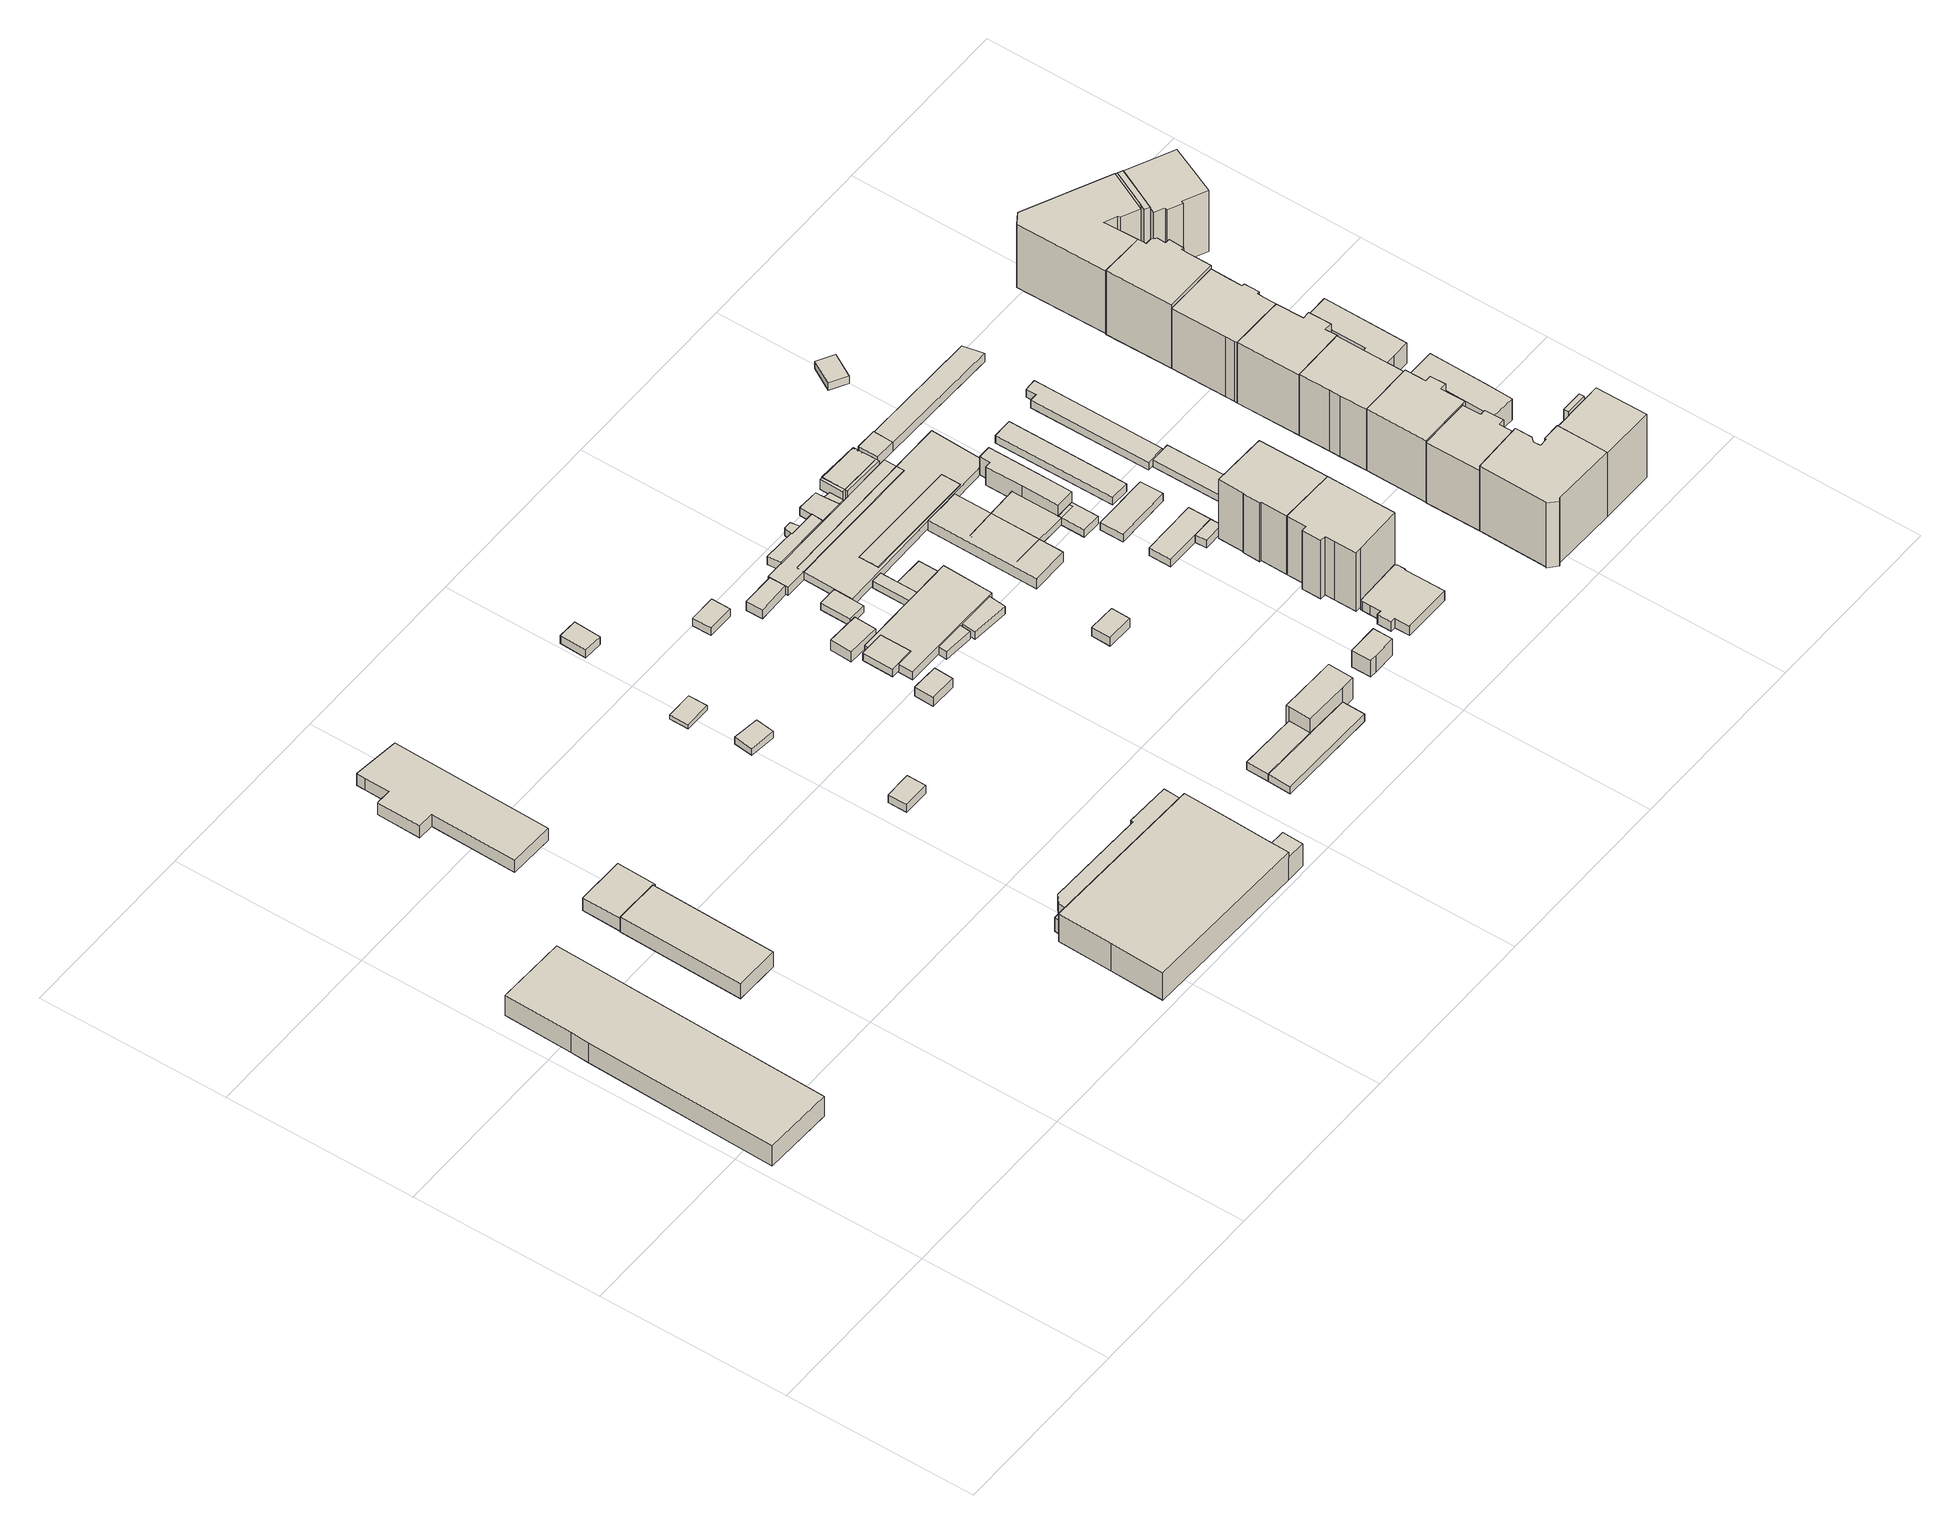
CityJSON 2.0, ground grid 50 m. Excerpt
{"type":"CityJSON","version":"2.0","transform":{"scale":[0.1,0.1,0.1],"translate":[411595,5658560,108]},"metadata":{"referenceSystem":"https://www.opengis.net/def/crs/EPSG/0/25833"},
"CityObjects":{
"building1":{"type":"Building","attributes":{"Dachtyp_tdc":"tdcFreeFormRoof","Gemeindeschluessel":14612000,"Dachneigung":10.1,"QualitaetDacherkennung":40,"Geometrietyp2DReferenz":"3000","measuredHeight":7.18,"function":"31001_2000","roofType":"5000"},"geometry":[{"type":"Solid","lod":"1","boundaries":[[[[0,1,2,3,4,5]],[[6,7,8,9,10,11]],[[5,7,6,0]],[[4,8,7,5]],[[3,9,8,4]],[[2,10,9,3]],[[1,11,10,2]],[[0,6,11,1]]]]}]},
"building2":{"type":"Building","attributes":{"Dachtyp_tdc":"tdcGableRoof","Gemeindeschluessel":14612000,"Dachneigung":14.45,"QualitaetDacherkennung":96,"Geometrietyp2DReferenz":"3000","measuredHeight":5.6,"function":"31001_2000","roofType":"3100"},"geometry":[{"type":"Solid","lod":"1","boundaries":[[[[12,13,14,15]],[[16,17,18,19]],[[15,17,16,12]],[[14,18,17,15]],[[13,19,18,14]],[[12,16,19,13]]]]}]},
"building3":{"type":"Building","attributes":{"Dachtyp_tdc":"tdcGableRoof","Gemeindeschluessel":14612000,"Dachneigung":10.09,"QualitaetDacherkennung":90,"Geometrietyp2DReferenz":"3000","measuredHeight":4.67,"function":"31001_2000","roofType":"3100"},"geometry":[{"type":"Solid","lod":"1","boundaries":[[[[20,21,22,23]],[[24,25,26,27]],[[23,25,24,20]],[[22,26,25,23]],[[21,27,26,22]],[[20,24,27,21]]]]}]},
"building4":{"type":"Building","attributes":{"Dachtyp_tdc":"tdcFreeFormRoof","Gemeindeschluessel":14612000,"Dachneigung":12.72,"QualitaetDacherkennung":58,"Geometrietyp2DReferenz":"3000","measuredHeight":4.55,"function":"31001_2000","roofType":"5000"},"geometry":[{"type":"Solid","lod":"1","boundaries":[[[[28,29,30,31,32,33,34,35,36,37]],[[38,39,40,41,42,43,44,45,46,47]],[[37,39,38,28]],[[36,40,39,37]],[[35,41,40,36]],[[34,42,41,35]],[[33,43,42,34]],[[32,44,43,33]],[[31,45,44,32]],[[30,46,45,31]],[[29,47,46,30]],[[28,38,47,29]]]]}]},
"building5":{"type":"Building","attributes":{"Gemeindeschluessel":14612000,"Geometrietyp2DReferenz":"3000","function":"31001_2000","roofType":"9999"},"children":["building5-1","building5-2"]},
"building5-1":{"type":"BuildingPart","attributes":{"Dachtyp_tdc":"tdcGableRoof","Dachneigung":18.02,"QualitaetDacherkennung":95,"Geometrietyp2DReferenz":"3000","measuredHeight":7.62,"roofType":"3100"},"parents":["building5"],"geometry":[{"type":"Solid","lod":"1","boundaries":[[[[48,49,50,51]],[[52,53,54,55]],[[51,53,52,48]],[[50,54,53,51]],[[49,55,54,50]],[[48,52,55,49]]]]}]},
"building5-2":{"type":"BuildingPart","attributes":{"Dachtyp_tdc":"tdcGableRoof","Dachneigung":17.82,"QualitaetDacherkennung":92,"Geometrietyp2DReferenz":"3000","measuredHeight":11.08,"roofType":"3100"},"parents":["building5"],"geometry":[{"type":"Solid","lod":"1","boundaries":[[[[56,57,58,59,60,61,62,63]],[[64,65,54,53,66,67,68,69]],[[63,65,64,56]],[[62,54,65,63]],[[61,53,54,62]],[[60,66,53,61]],[[59,67,66,60]],[[58,68,67,59]],[[57,69,68,58]],[[56,64,69,57]]]]}]},
"building6":{"type":"Building","attributes":{"Dachtyp_tdc":"tdcPolyFlatRoof","Gemeindeschluessel":14612000,"Dachneigung":0,"QualitaetDacherkennung":58,"Geometrietyp2DReferenz":"3000","measuredHeight":4.38,"function":"31001_2000","roofType":"1000"},"geometry":[{"type":"Solid","lod":"1","boundaries":[[[[70,71,72,73,74,75,76,77,78]],[[79,80,81,82,83,84,85,86,87]],[[78,80,79,70]],[[77,81,80,78]],[[76,82,81,77]],[[75,83,82,76]],[[74,84,83,75]],[[73,85,84,74]],[[72,86,85,73]],[[71,87,86,72]],[[70,79,87,71]]]]}]},
"building7":{"type":"Building","attributes":{"Dachtyp_tdc":"tdcPolyFlatRoof","Gemeindeschluessel":14612000,"Dachneigung":4.89,"QualitaetDacherkennung":97,"Geometrietyp2DReferenz":"3000","measuredHeight":2.76,"function":"31001_9998","roofType":"2100"},"geometry":[{"type":"Solid","lod":"1","boundaries":[[[[88,89,90,91]],[[92,93,94,95]],[[91,93,92,88]],[[90,94,93,91]],[[89,95,94,90]],[[88,92,95,89]]]]}]},
"building8":{"type":"Building","attributes":{"Dachtyp_tdc":"tdcPolyFlatRoof","Gemeindeschluessel":14612000,"Dachneigung":6.17,"QualitaetDacherkennung":82,"Geometrietyp2DReferenz":"3000","measuredHeight":2.48,"function":"31001_9998","roofType":"2100"},"geometry":[{"type":"Solid","lod":"1","boundaries":[[[[96,97,98,99]],[[100,101,102,103]],[[99,101,100,96]],[[98,102,101,99]],[[97,103,102,98]],[[96,100,103,97]]]]}]},
"building9":{"type":"Building","attributes":{"Dachtyp_tdc":"tdcFreeFormRoof","Gemeindeschluessel":14612000,"Dachneigung":42.49,"QualitaetDacherkennung":18,"Geometrietyp2DReferenz":"3000","measuredHeight":2.49,"function":"31001_9998","roofType":"5000"},"geometry":[{"type":"Solid","lod":"1","boundaries":[[[[104,105,106,107]],[[108,109,110,111]],[[107,109,108,104]],[[106,110,109,107]],[[105,111,110,106]],[[104,108,111,105]]]]}]},
"building10":{"type":"Building","attributes":{"Dachtyp_tdc":"tdcPolyFlatRoof","Gemeindeschluessel":14612000,"Dachneigung":4.91,"QualitaetDacherkennung":88,"Geometrietyp2DReferenz":"3000","measuredHeight":2.68,"function":"31001_9998","roofType":"2100"},"geometry":[{"type":"Solid","lod":"1","boundaries":[[[[112,113,114,115]],[[116,117,118,119]],[[115,117,116,112]],[[114,118,117,115]],[[113,119,118,114]],[[112,116,119,113]]]]}]},
"building11":{"type":"Building","attributes":{"Dachtyp_tdc":"tdcPolyFlatRoof","Gemeindeschluessel":14612000,"Dachneigung":5.95,"QualitaetDacherkennung":92,"Geometrietyp2DReferenz":"3000","measuredHeight":3.17,"function":"31001_9998","roofType":"2100"},"geometry":[{"type":"Solid","lod":"1","boundaries":[[[[120,121,122,123]],[[124,125,126,127]],[[123,125,124,120]],[[122,126,125,123]],[[121,127,126,122]],[[120,124,127,121]]]]}]},
"building12":{"type":"Building","attributes":{"Dachtyp_tdc":"tdcPolyFlatRoof","Gemeindeschluessel":14612000,"Dachneigung":2.85,"QualitaetDacherkennung":84,"Geometrietyp2DReferenz":"3000","measuredHeight":2.54,"function":"31001_9998","roofType":"2100"},"geometry":[{"type":"Solid","lod":"1","boundaries":[[[[128,129,130,131]],[[132,133,134,135]],[[131,133,132,128]],[[130,134,133,131]],[[129,135,134,130]],[[128,132,135,129]]]]}]},
"building13":{"type":"Building","attributes":{"Gemeindeschluessel":14612000,"Dachneigung":90,"Dachorientierung":0,"MittlereTraufHoehe":112.68,"QualitaetDacherkennung":98,"ObjektHoehe":2.35,"BodenHoehe":110.34,"Geometrietyp2DReferenz":"3000","AbsoluteHoehe":112.68,"Dachflaeche":53.06,"measuredHeight":2.35,"function":"31001_2463","roofType":"1000","storeysAboveGround":1},"geometry":[{"type":"Solid","lod":"1","boundaries":[[[[136,137,138,139]],[[140,141,142,143]],[[139,141,140,136]],[[138,142,141,139]],[[137,143,142,138]],[[136,140,143,137]]]]}]},
"building14":{"type":"Building","attributes":{"Gemeindeschluessel":14612000,"Dachneigung":81.91,"Dachorientierung":0,"MittlereTraufHoehe":113.4,"QualitaetDacherkennung":100,"ObjektHoehe":3.58,"BodenHoehe":110.23,"Geometrietyp2DReferenz":"3000","AbsoluteHoehe":113.81,"Dachflaeche":49.67,"measuredHeight":3.58,"function":"31001_2463","roofType":"2100","storeysAboveGround":1},"geometry":[{"type":"Solid","lod":"1","boundaries":[[[[144,145,146,147]],[[148,149,150,151]],[[147,149,148,144]],[[146,150,149,147]],[[145,151,150,146]],[[144,148,151,145]]]]}]},
"building15":{"type":"Building","attributes":{"Dachtyp_tdc":"tdcPolyFlatRoof","Gemeindeschluessel":14612000,"Dachneigung":2.57,"QualitaetDacherkennung":97,"Geometrietyp2DReferenz":"3000","measuredHeight":2.47,"function":"31001_2463","roofType":"2100"},"geometry":[{"type":"Solid","lod":"1","boundaries":[[[[152,153,154,155]],[[156,157,158,159]],[[155,157,156,152]],[[154,158,157,155]],[[153,159,158,154]],[[152,156,159,153]]]]}]},
"building16":{"type":"Building","attributes":{"Dachtyp_tdc":"tdcPolyFlatRoof","Gemeindeschluessel":14612000,"Dachneigung":0,"QualitaetDacherkennung":92,"Geometrietyp2DReferenz":"3000","measuredHeight":2.32,"function":"31001_2463","roofType":"1000"},"geometry":[{"type":"Solid","lod":"1","boundaries":[[[[160,161,162,163,164]],[[165,156,159,166,167]],[[164,156,165,160]],[[163,159,156,164]],[[162,166,159,163]],[[161,167,166,162]],[[160,165,167,161]]]]}]},
"building17":{"type":"Building","attributes":{"Dachtyp_tdc":"tdcHipAndGableRoof","Gemeindeschluessel":14612000,"Dachneigung":15.55,"QualitaetDacherkennung":53,"Geometrietyp2DReferenz":"3000","measuredHeight":3.24,"function":"31001_9998","roofType":"5000"},"geometry":[{"type":"Solid","lod":"1","boundaries":[[[[168,169,170,171]],[[172,173,174,175]],[[171,173,172,168]],[[170,174,173,171]],[[169,175,174,170]],[[168,172,175,169]]]]}]},
"building18":{"type":"Building","attributes":{"Gemeindeschluessel":14612000,"Dachneigung":90,"Dachorientierung":0,"MittlereTraufHoehe":112.18,"QualitaetDacherkennung":100,"ObjektHoehe":2.34,"BodenHoehe":109.84,"Geometrietyp2DReferenz":"3000","AbsoluteHoehe":112.18,"Dachflaeche":39.47,"measuredHeight":2.34,"function":"31001_2463","roofType":"1000","storeysAboveGround":1},"geometry":[{"type":"Solid","lod":"1","boundaries":[[[[176,177,178,179]],[[180,181,182,183]],[[179,181,180,176]],[[178,182,181,179]],[[177,183,182,178]],[[176,180,183,177]]]]}]},
"building19":{"type":"Building","attributes":{"Gemeindeschluessel":14612000,"Dachneigung":90,"Dachorientierung":0,"MittlereTraufHoehe":112.34,"QualitaetDacherkennung":100,"ObjektHoehe":2.25,"BodenHoehe":110.09,"Geometrietyp2DReferenz":"3000","AbsoluteHoehe":112.34,"Dachflaeche":38.92,"measuredHeight":2.25,"function":"31001_2463","roofType":"1000","storeysAboveGround":1},"geometry":[{"type":"Solid","lod":"1","boundaries":[[[[184,185,186,187]],[[188,189,190,191]],[[187,189,188,184]],[[186,190,189,187]],[[185,191,190,186]],[[184,188,191,185]]]]}]},
"building20":{"type":"Building","attributes":{"Dachtyp_tdc":"tdcGableRoof","Gemeindeschluessel":14612000,"Dachneigung":10.07,"QualitaetDacherkennung":70,"Geometrietyp2DReferenz":"3000","measuredHeight":3.21,"function":"31001_9998","roofType":"3100"},"geometry":[{"type":"Solid","lod":"1","boundaries":[[[[192,193,194,195]],[[196,197,198,199]],[[195,197,196,192]],[[194,198,197,195]],[[193,199,198,194]],[[192,196,199,193]]]]}]},
"building21":{"type":"Building","attributes":{"Dachtyp_tdc":"tdcPolyFlatRoof","Gemeindeschluessel":14612000,"Dachneigung":5.04,"QualitaetDacherkennung":84,"Geometrietyp2DReferenz":"3000","measuredHeight":7.07,"function":"31001_9998","roofType":"2100"},"geometry":[{"type":"Solid","lod":"1","boundaries":[[[[200,201,202,203,204,205]],[[159,158,206,207,208,166]],[[205,158,159,200]],[[204,206,158,205]],[[203,207,206,204]],[[202,208,207,203]],[[201,166,208,202]],[[200,159,166,201]]]]}]},
"building22":{"type":"Building","attributes":{"Gemeindeschluessel":14612000,"Dachneigung":90,"Dachorientierung":0,"MittlereTraufHoehe":112.17,"QualitaetDacherkennung":100,"ObjektHoehe":2.46,"BodenHoehe":109.72,"Geometrietyp2DReferenz":"3000","AbsoluteHoehe":112.17,"Dachflaeche":59.14,"measuredHeight":2.46,"function":"31001_2463","roofType":"1000","storeysAboveGround":1},"geometry":[{"type":"Solid","lod":"1","boundaries":[[[[209,210,211,212]],[[213,214,215,216]],[[212,214,213,209]],[[211,215,214,212]],[[210,216,215,211]],[[209,213,216,210]]]]}]},
"building23":{"type":"Building","attributes":{"Gemeindeschluessel":14612000,"Dachneigung":90,"Dachorientierung":0,"MittlereTraufHoehe":112.16,"QualitaetDacherkennung":99,"ObjektHoehe":2.31,"BodenHoehe":109.85,"Geometrietyp2DReferenz":"3000","AbsoluteHoehe":112.16,"Dachflaeche":32.3,"measuredHeight":2.31,"function":"31001_2463","roofType":"1000","storeysAboveGround":1},"geometry":[{"type":"Solid","lod":"1","boundaries":[[[[217,218,219,220,221,222]],[[223,224,225,226,227,228]],[[222,224,223,217]],[[221,225,224,222]],[[220,226,225,221]],[[219,227,226,220]],[[218,228,227,219]],[[217,223,228,218]]]]}]},
"building24":{"type":"Building","attributes":{"Gemeindeschluessel":14612000,"Dachneigung":90,"Dachorientierung":0,"MittlereTraufHoehe":112.09,"QualitaetDacherkennung":100,"ObjektHoehe":2.32,"BodenHoehe":109.78,"Geometrietyp2DReferenz":"3000","AbsoluteHoehe":112.09,"Dachflaeche":50.62,"measuredHeight":2.32,"function":"31001_9998","roofType":"1000","storeysAboveGround":1},"geometry":[{"type":"Solid","lod":"1","boundaries":[[[[229,230,231,232]],[[233,234,235,236]],[[232,234,233,229]],[[231,235,234,232]],[[230,236,235,231]],[[229,233,236,230]]]]}]},
"building25":{"type":"Building","attributes":{"Dachtyp_tdc":"tdcPolyFlatRoof","Gemeindeschluessel":14612000,"Dachneigung":4.24,"QualitaetDacherkennung":91,"Geometrietyp2DReferenz":"3000","measuredHeight":2.92,"function":"31001_9998","roofType":"2100"},"geometry":[{"type":"Solid","lod":"1","boundaries":[[[[237,238,239,240]],[[241,242,243,244]],[[240,242,241,237]],[[239,243,242,240]],[[238,244,243,239]],[[237,241,244,238]]]]}]},
"building26":{"type":"Building","attributes":{"Gemeindeschluessel":14612000,"Geometrietyp2DReferenz":"3000","function":"31001_9998","roofType":"9999"},"children":["building26-1","building26-2","building26-3","building26-4"]},
"building26-1":{"type":"BuildingPart","attributes":{"Dachtyp_tdc":"tdcGableRoof","Dachneigung":11.44,"QualitaetDacherkennung":87,"Geometrietyp2DReferenz":"3000","measuredHeight":2.83,"roofType":"3100"},"parents":["building26"],"geometry":[{"type":"Solid","lod":"1","boundaries":[[[[245,246,247,248,249,250]],[[251,252,253,254,255,256]],[[250,252,251,245]],[[249,253,252,250]],[[248,254,253,249]],[[247,255,254,248]],[[246,256,255,247]],[[245,251,256,246]]]]}]},
"building26-2":{"type":"BuildingPart","attributes":{"Dachtyp_tdc":"tdcPolyFlatRoof","Dachneigung":6.65,"QualitaetDacherkennung":92,"Geometrietyp2DReferenz":"3000","measuredHeight":2.85,"roofType":"2100"},"parents":["building26"],"geometry":[{"type":"Solid","lod":"1","boundaries":[[[[257,258,259,260]],[[256,255,261,262]],[[260,255,256,257]],[[259,261,255,260]],[[258,262,261,259]],[[257,256,262,258]]]]}]},
"building26-3":{"type":"BuildingPart","attributes":{"Dachtyp_tdc":"tdcPolyFlatRoof","Dachneigung":3.26,"QualitaetDacherkennung":58,"Geometrietyp2DReferenz":"3000","measuredHeight":2.72,"roofType":"2100"},"parents":["building26"],"geometry":[{"type":"Solid","lod":"1","boundaries":[[[[263,264,265,266,267,268,269]],[[270,271,252,251,272,273,274]],[[269,271,270,263]],[[268,252,271,269]],[[267,251,252,268]],[[266,272,251,267]],[[265,273,272,266]],[[264,274,273,265]],[[263,270,274,264]]]]}]},
"building26-4":{"type":"BuildingPart","attributes":{"Dachtyp_tdc":"tdcGableRoof","Dachneigung":21.44,"QualitaetDacherkennung":76,"Geometrietyp2DReferenz":"3000","measuredHeight":2.59,"roofType":"3100"},"parents":["building26"],"geometry":[{"type":"Solid","lod":"1","boundaries":[[[[275,276,277,278,279,280,281]],[[282,270,274,283,284,285,271]],[[281,270,282,275]],[[280,274,270,281]],[[279,283,274,280]],[[278,284,283,279]],[[277,285,284,278]],[[276,271,285,277]],[[275,282,271,276]]]]}]},
"building27":{"type":"Building","attributes":{"Gemeindeschluessel":14612000,"Dachneigung":90,"Dachorientierung":0,"MittlereTraufHoehe":112.37,"QualitaetDacherkennung":95,"ObjektHoehe":2.5,"BodenHoehe":109.87,"Geometrietyp2DReferenz":"3000","AbsoluteHoehe":112.37,"Dachflaeche":230.76,"measuredHeight":2.5,"function":"31001_2463","roofType":"1000","storeysAboveGround":1},"geometry":[{"type":"Solid","lod":"1","boundaries":[[[[286,287,288,289,290,291]],[[292,293,294,295,296,297]],[[291,293,292,286]],[[290,294,293,291]],[[289,295,294,290]],[[288,296,295,289]],[[287,297,296,288]],[[286,292,297,287]]]]}]},
"building28":{"type":"Building","attributes":{"Dachtyp_tdc":"tdcPolyFlatRoof","Gemeindeschluessel":14612000,"Dachneigung":4.16,"QualitaetDacherkennung":97,"Geometrietyp2DReferenz":"3000","measuredHeight":5.41,"function":"31001_2463","roofType":"2100"},"geometry":[{"type":"Solid","lod":"1","boundaries":[[[[298,299,300,301,302]],[[303,304,305,306,307]],[[302,304,303,298]],[[301,305,304,302]],[[300,306,305,301]],[[299,307,306,300]],[[298,303,307,299]]]]}]},
"building29":{"type":"Building","attributes":{"Gemeindeschluessel":14612000,"Dachneigung":90,"Dachorientierung":0,"MittlereTraufHoehe":112.35,"QualitaetDacherkennung":100,"ObjektHoehe":2.34,"BodenHoehe":110.01,"Geometrietyp2DReferenz":"3000","AbsoluteHoehe":112.35,"Dachflaeche":154.54,"measuredHeight":2.34,"function":"31001_2463","roofType":"1000","storeysAboveGround":1},"geometry":[{"type":"Solid","lod":"1","boundaries":[[[[308,309,310,311]],[[312,313,314,315]],[[311,313,312,308]],[[310,314,313,311]],[[309,315,314,310]],[[308,312,315,309]]]]}]},
"building30":{"type":"Building","attributes":{"Dachtyp_tdc":"tdcPolyFlatRoof","Gemeindeschluessel":14612000,"Dachneigung":0,"QualitaetDacherkennung":67,"Geometrietyp2DReferenz":"3000","measuredHeight":2.37,"function":"31001_9998","roofType":"1000"},"geometry":[{"type":"Solid","lod":"1","boundaries":[[[[316,317,318,319]],[[320,321,322,323]],[[319,321,320,316]],[[318,322,321,319]],[[317,323,322,318]],[[316,320,323,317]]]]}]},
"building31":{"type":"Building","attributes":{"Gemeindeschluessel":14612000,"Dachneigung":90,"Dachorientierung":0,"MittlereTraufHoehe":112.91,"QualitaetDacherkennung":99,"ObjektHoehe":3.18,"BodenHoehe":109.73,"Geometrietyp2DReferenz":"3000","AbsoluteHoehe":112.91,"Dachflaeche":285.06,"measuredHeight":3.18,"function":"31001_2463","roofType":"1000","storeysAboveGround":1},"geometry":[{"type":"Solid","lod":"1","boundaries":[[[[324,325,326,327,328]],[[329,330,331,332,333]],[[328,330,329,324]],[[327,331,330,328]],[[326,332,331,327]],[[325,333,332,326]],[[324,329,333,325]]]]}]},
"building32":{"type":"Building","attributes":{"Dachtyp_tdc":"tdcPolyFlatRoof","Gemeindeschluessel":14612000,"Dachneigung":0,"QualitaetDacherkennung":85,"Geometrietyp2DReferenz":"3000","measuredHeight":2.34,"function":"31001_9998","roofType":"1000"},"geometry":[{"type":"Solid","lod":"1","boundaries":[[[[334,335,336,337]],[[338,339,340,341]],[[337,339,338,334]],[[336,340,339,337]],[[335,341,340,336]],[[334,338,341,335]]]]}]},
"building33":{"type":"Building","attributes":{"Gemeindeschluessel":14612000,"Dachneigung":90,"Dachorientierung":0,"MittlereTraufHoehe":112.82,"QualitaetDacherkennung":100,"ObjektHoehe":3.11,"BodenHoehe":109.71,"Geometrietyp2DReferenz":"3000","AbsoluteHoehe":112.82,"Dachflaeche":71.3,"measuredHeight":3.11,"function":"31001_9998","roofType":"1000","storeysAboveGround":1},"geometry":[{"type":"Solid","lod":"1","boundaries":[[[[342,343,344,345]],[[346,347,348,349]],[[345,347,346,342]],[[344,348,347,345]],[[343,349,348,344]],[[342,346,349,343]]]]}]},
"building34":{"type":"Building","attributes":{"Dachtyp_tdc":"tdcPolyFlatRoof","Gemeindeschluessel":14612000,"Dachneigung":4.73,"QualitaetDacherkennung":91,"Geometrietyp2DReferenz":"3000","measuredHeight":3.29,"function":"31001_9998","roofType":"2100"},"geometry":[{"type":"Solid","lod":"1","boundaries":[[[[350,351,352,353]],[[354,355,356,357]],[[353,355,354,350]],[[352,356,355,353]],[[351,357,356,352]],[[350,354,357,351]]]]}]},
"building35":{"type":"Building","attributes":{"Dachtyp_tdc":"tdcPolyFlatRoof","Gemeindeschluessel":14612000,"Dachneigung":0,"QualitaetDacherkennung":0,"Geometrietyp2DReferenz":"3000","BezugspunktDach":"2000","measuredHeight":3,"function":"31001_9998"},"geometry":[{"type":"Solid","lod":"1","boundaries":[[[[358,359,360,361,362,363,364,365,366,367,368,369,370,371,372,373]],[[374,375,376,377,378,379,380,381,382,383,384,385,386,387,388,389]],[[373,375,374,358]],[[372,376,375,373]],[[371,377,376,372]],[[370,378,377,371]],[[369,379,378,370]],[[368,380,379,369]],[[367,381,380,368]],[[366,382,381,367]],[[365,383,382,366]],[[364,384,383,365]],[[363,385,384,364]],[[362,386,385,363]],[[361,387,386,362]],[[360,388,387,361]],[[359,389,388,360]],[[358,374,389,359]]]]}]},
"building36":{"type":"Building","attributes":{"Gemeindeschluessel":14612000,"Dachneigung":90,"Dachorientierung":0,"MittlereTraufHoehe":112.92,"QualitaetDacherkennung":100,"ObjektHoehe":2.29,"BodenHoehe":110.63,"Geometrietyp2DReferenz":"3000","AbsoluteHoehe":112.92,"Dachflaeche":35.19,"measuredHeight":2.29,"function":"31001_2463","roofType":"1000","storeysAboveGround":1},"geometry":[{"type":"Solid","lod":"1","boundaries":[[[[390,391,392,393]],[[394,395,396,397]],[[393,395,394,390]],[[392,396,395,393]],[[391,397,396,392]],[[390,394,397,391]]]]}]},
"building37":{"type":"Building","attributes":{"Gemeindeschluessel":14612000,"Dachneigung":90,"Dachorientierung":0,"MittlereTraufHoehe":113.94,"QualitaetDacherkennung":100,"ObjektHoehe":2.42,"BodenHoehe":111.52,"Geometrietyp2DReferenz":"3000","AbsoluteHoehe":113.94,"Dachflaeche":85.63,"measuredHeight":2.42,"function":"31001_9998","roofType":"1000","storeysAboveGround":1},"geometry":[{"type":"Solid","lod":"1","boundaries":[[[[398,399,400,401,402]],[[403,404,405,406,407]],[[402,404,403,398]],[[401,405,404,402]],[[400,406,405,401]],[[399,407,406,400]],[[398,403,407,399]]]]}]},
"building38":{"type":"Building","attributes":{"Dachtyp_tdc":"tdcFreeFormRoof","Gemeindeschluessel":14612000,"Dachneigung":27.31,"QualitaetDacherkennung":81,"Geometrietyp2DReferenz":"3000","measuredHeight":20.96,"function":"31001_9998","roofType":"5000"},"geometry":[{"type":"Solid","lod":"1","boundaries":[[[[408,409,410,411,412,413,414,415,416,417,418,419,420]],[[421,422,423,424,425,426,427,428,429,430,431,432,433]],[[420,422,421,408]],[[419,423,422,420]],[[418,424,423,419]],[[417,425,424,418]],[[416,426,425,417]],[[415,427,426,416]],[[414,428,427,415]],[[413,429,428,414]],[[412,430,429,413]],[[411,431,430,412]],[[410,432,431,411]],[[409,433,432,410]],[[408,421,433,409]]]]}]},
"building39":{"type":"Building","attributes":{"Gemeindeschluessel":14612000,"Dachneigung":52.02,"Dachorientierung":-89.78,"MittlereTraufHoehe":114.93,"QualitaetDacherkennung":12,"ObjektHoehe":10.63,"BodenHoehe":110.54,"Geometrietyp2DReferenz":"3000","AbsoluteHoehe":121.17,"Dachflaeche":135.51,"measuredHeight":10.63,"function":"31001_2463","roofType":"3100","storeysAboveGround":4},"geometry":[{"type":"Solid","lod":"1","boundaries":[[[[434,435,436,437,438,439,440,441]],[[442,443,444,445,446,447,448,449]],[[441,443,442,434]],[[440,444,443,441]],[[439,445,444,440]],[[438,446,445,439]],[[437,447,446,438]],[[436,448,447,437]],[[435,449,448,436]],[[434,442,449,435]]]]}]},
"building40":{"type":"Building","attributes":{"Gemeindeschluessel":14612000,"Dachneigung":90,"Dachorientierung":0,"MittlereTraufHoehe":113.94,"QualitaetDacherkennung":100,"ObjektHoehe":2.42,"BodenHoehe":111.52,"Geometrietyp2DReferenz":"3000","AbsoluteHoehe":113.94,"Dachflaeche":17.2,"measuredHeight":2.42,"function":"31001_9998","roofType":"1000","storeysAboveGround":1},"geometry":[{"type":"Solid","lod":"1","boundaries":[[[[450,400,399,451]],[[452,453,407,406]],[[451,453,452,450]],[[399,407,453,451]],[[400,406,407,399]],[[450,452,406,400]]]]}]},
"building41":{"type":"Building","attributes":{"Gemeindeschluessel":14612000,"Dachneigung":90,"Dachorientierung":0,"MittlereTraufHoehe":113.94,"QualitaetDacherkennung":100,"ObjektHoehe":2.42,"BodenHoehe":111.52,"Geometrietyp2DReferenz":"3000","AbsoluteHoehe":113.94,"Dachflaeche":89.82,"measuredHeight":2.42,"function":"31001_9998","roofType":"1000","storeysAboveGround":1},"geometry":[{"type":"Solid","lod":"1","boundaries":[[[[454,455,456,457]],[[458,459,460,461]],[[457,459,458,454]],[[456,460,459,457]],[[455,461,460,456]],[[454,458,461,455]]]]}]},
"building42":{"type":"Building","attributes":{"Gemeindeschluessel":14612000,"Dachneigung":76.93,"Dachorientierung":-88.96,"MittlereTraufHoehe":112.45,"QualitaetDacherkennung":44,"ObjektHoehe":3.24,"BodenHoehe":109.81,"Geometrietyp2DReferenz":"3000","AbsoluteHoehe":113.05,"Dachflaeche":29.54,"measuredHeight":3.24,"function":"31001_9998","roofType":"3100","storeysAboveGround":1},"geometry":[{"type":"Solid","lod":"1","boundaries":[[[[462,463,464,465]],[[466,467,468,469]],[[465,467,466,462]],[[464,468,467,465]],[[463,469,468,464]],[[462,466,469,463]]]]}]},
"building43":{"type":"Building","attributes":{"Dachtyp_tdc":"tdcFreeFormRoof","Gemeindeschluessel":14612000,"Dachneigung":28.84,"QualitaetDacherkennung":87,"Geometrietyp2DReferenz":"3000","measuredHeight":20.89,"function":"31001_9998","roofType":"5000"},"geometry":[{"type":"Solid","lod":"1","boundaries":[[[[470,471,472,473,474,475,408,420]],[[476,422,421,477,478,479,480,481]],[[420,422,476,470]],[[408,421,422,420]],[[475,477,421,408]],[[474,478,477,475]],[[473,479,478,474]],[[472,480,479,473]],[[471,481,480,472]],[[470,476,481,471]]]]}]},
"building44":{"type":"Building","attributes":{"Gemeindeschluessel":14612000,"Dachneigung":90,"Dachorientierung":0,"MittlereTraufHoehe":114.23,"QualitaetDacherkennung":100,"ObjektHoehe":2.43,"BodenHoehe":111.8,"Geometrietyp2DReferenz":"3000","AbsoluteHoehe":114.23,"Dachflaeche":158.21,"measuredHeight":2.43,"function":"31001_2463","roofType":"1000","storeysAboveGround":1},"geometry":[{"type":"Solid","lod":"1","boundaries":[[[[482,483,484,485]],[[486,487,488,489]],[[485,487,486,482]],[[484,488,487,485]],[[483,489,488,484]],[[482,486,489,483]]]]}]},
"building45":{"type":"Building","attributes":{"Gemeindeschluessel":14612000,"Dachneigung":90,"Dachorientierung":0,"MittlereTraufHoehe":113.94,"QualitaetDacherkennung":100,"ObjektHoehe":2.38,"BodenHoehe":111.56,"Geometrietyp2DReferenz":"3000","AbsoluteHoehe":113.94,"Dachflaeche":129.22,"measuredHeight":2.38,"function":"31001_9998","roofType":"1000","storeysAboveGround":1},"geometry":[{"type":"Solid","lod":"1","boundaries":[[[[490,491,492,493,494]],[[495,496,497,498,499]],[[494,496,495,490]],[[493,497,496,494]],[[492,498,497,493]],[[491,499,498,492]],[[490,495,499,491]]]]}]},
"building46":{"type":"Building","attributes":{"Gemeindeschluessel":14612000,"Dachneigung":90,"Dachorientierung":0,"MittlereTraufHoehe":112.64,"QualitaetDacherkennung":67,"ObjektHoehe":2.75,"BodenHoehe":109.89,"Geometrietyp2DReferenz":"3000","AbsoluteHoehe":112.64,"Dachflaeche":171.62,"measuredHeight":2.75,"function":"31001_2463","roofType":"1000","storeysAboveGround":1},"geometry":[{"type":"Solid","lod":"1","boundaries":[[[[500,501,502,503]],[[504,505,506,507]],[[503,505,504,500]],[[502,506,505,503]],[[501,507,506,502]],[[500,504,507,501]]]]}]},
"building47":{"type":"Building","attributes":{"Dachtyp_tdc":"tdcPolyFlatRoof","Gemeindeschluessel":14612000,"Dachneigung":0,"QualitaetDacherkennung":70,"Geometrietyp2DReferenz":"3000","measuredHeight":2.31,"function":"31001_9998","roofType":"1000"},"geometry":[{"type":"Solid","lod":"1","boundaries":[[[[508,509,510,511]],[[512,513,514,515]],[[511,513,512,508]],[[510,514,513,511]],[[509,515,514,510]],[[508,512,515,509]]]]}]},
"building48":{"type":"Building","attributes":{"Gemeindeschluessel":14612000,"Dachneigung":90,"Dachorientierung":0,"MittlereTraufHoehe":114.22,"QualitaetDacherkennung":100,"ObjektHoehe":2.47,"BodenHoehe":111.75,"Geometrietyp2DReferenz":"3000","AbsoluteHoehe":114.22,"Dachflaeche":168.47,"measuredHeight":2.47,"function":"31001_2463","roofType":"1000","storeysAboveGround":1},"geometry":[{"type":"Solid","lod":"1","boundaries":[[[[516,517,518,519,520,521]],[[522,523,524,525,526,527]],[[521,523,522,516]],[[520,524,523,521]],[[519,525,524,520]],[[518,526,525,519]],[[517,527,526,518]],[[516,522,527,517]]]]}]},
"building49":{"type":"Building","attributes":{"Dachtyp_tdc":"tdcFreeFormRoof","Gemeindeschluessel":14612000,"Dachneigung":30.92,"QualitaetDacherkennung":58,"Geometrietyp2DReferenz":"3000","measuredHeight":22.64,"function":"31001_9998","roofType":"5000"},"geometry":[{"type":"Solid","lod":"1","boundaries":[[[[528,529,530,531,532,533,534,535,536,537,538,539,540]],[[541,542,543,544,545,546,547,548,549,550,551,552,553]],[[540,542,541,528]],[[539,543,542,540]],[[538,544,543,539]],[[537,545,544,538]],[[536,546,545,537]],[[535,547,546,536]],[[534,548,547,535]],[[533,549,548,534]],[[532,550,549,533]],[[531,551,550,532]],[[530,552,551,531]],[[529,553,552,530]],[[528,541,553,529]]]]}]},
"building50":{"type":"Building","attributes":{"Dachtyp_tdc":"tdcFreeFormRoof","Gemeindeschluessel":14612000,"Dachneigung":29.97,"QualitaetDacherkennung":72,"Geometrietyp2DReferenz":"3000","measuredHeight":21.85,"function":"31001_9998","roofType":"5000"},"geometry":[{"type":"Solid","lod":"1","boundaries":[[[[554,555,556,557,558,559,560,561]],[[562,563,564,565,566,567,550,549]],[[561,563,562,554]],[[560,564,563,561]],[[559,565,564,560]],[[558,566,565,559]],[[557,567,566,558]],[[556,550,567,557]],[[555,549,550,556]],[[554,562,549,555]]]]}]},
"building51":{"type":"Building","attributes":{"Dachtyp_tdc":"tdcFreeFormRoof","Gemeindeschluessel":14612000,"Dachneigung":30.02,"QualitaetDacherkennung":77,"Geometrietyp2DReferenz":"3000","measuredHeight":22.33,"function":"31001_9998","roofType":"5000"},"geometry":[{"type":"Solid","lod":"1","boundaries":[[[[568,569,570,571,572,573,574,575,576,577,578,579,580]],[[581,582,583,584,585,586,587,588,589,590,591,592,593]],[[580,582,581,568]],[[579,583,582,580]],[[578,584,583,579]],[[577,585,584,578]],[[576,586,585,577]],[[575,587,586,576]],[[574,588,587,575]],[[573,589,588,574]],[[572,590,589,573]],[[571,591,590,572]],[[570,592,591,571]],[[569,593,592,570]],[[568,581,593,569]]]]}]},
"building52":{"type":"Building","attributes":{"Gemeindeschluessel":14612000,"Geometrietyp2DReferenz":"3000","function":"31001_9998","roofType":"9999"},"children":["building52-1","building52-2"]},
"building52-1":{"type":"BuildingPart","attributes":{"Dachtyp_tdc":"tdcPolyFlatRoof","Dachneigung":10.65,"QualitaetDacherkennung":81,"Geometrietyp2DReferenz":"3000","measuredHeight":4.6,"roofType":"2100"},"parents":["building52"],"geometry":[{"type":"Solid","lod":"1","boundaries":[[[[594,595,596,597,598,599,600]],[[601,602,603,604,605,606,607]],[[600,601,607,594]],[[599,602,601,600]],[[598,603,602,599]],[[597,604,603,598]],[[596,605,604,597]],[[595,606,605,596]],[[594,607,606,595]]]]}]},
"building52-2":{"type":"BuildingPart","attributes":{"Dachtyp_tdc":"tdcGableRoof","Dachneigung":24.14,"QualitaetDacherkennung":74,"Geometrietyp2DReferenz":"3000","measuredHeight":21.04,"roofType":"3100"},"parents":["building52"],"geometry":[{"type":"Solid","lod":"1","boundaries":[[[[608,609,610,611,612,613,614,615,616,617,618,619]],[[620,621,622,623,607,606,624,625,585,626,584,627]],[[619,621,620,608]],[[618,622,621,619]],[[617,623,622,618]],[[616,607,623,617]],[[615,606,607,616]],[[614,624,606,615]],[[613,625,624,614]],[[612,585,625,613]],[[611,626,585,612]],[[610,584,626,611]],[[609,627,584,610]],[[608,620,627,609]]]]}]},
"building53":{"type":"Building","attributes":{"Gemeindeschluessel":14612000,"Geometrietyp2DReferenz":"3000","function":"31001_9998","roofType":"9999"},"children":["building53-1","building53-2"]},
"building53-1":{"type":"BuildingPart","attributes":{"Dachtyp_tdc":"tdcGableRoof","Dachneigung":31.48,"QualitaetDacherkennung":73,"Geometrietyp2DReferenz":"3000","measuredHeight":22.27,"roofType":"3100"},"parents":["building53"],"geometry":[{"type":"Solid","lod":"1","boundaries":[[[[628,629,630,631,632,633,634]],[[635,636,637,638,639,640,641]],[[633,636,635,634]],[[632,637,636,633]],[[631,638,637,632]],[[630,639,638,631]],[[629,640,639,630]],[[628,641,640,629]],[[634,635,641,628]]]]}]},
"building53-2":{"type":"BuildingPart","attributes":{"Dachtyp_tdc":"tdcGableRoof","Dachneigung":29.64,"QualitaetDacherkennung":74,"Geometrietyp2DReferenz":"3000","measuredHeight":22.12,"roofType":"3100"},"parents":["building53"],"geometry":[{"type":"Solid","lod":"1","boundaries":[[[[642,643,644,645]],[[641,646,647,635]],[[645,646,641,642]],[[644,647,646,645]],[[643,635,647,644]],[[642,641,635,643]]]]}]},
"building54":{"type":"Building","attributes":{"Dachtyp_tdc":"tdcFreeFormRoof","Gemeindeschluessel":14612000,"Dachneigung":32.38,"QualitaetDacherkennung":74,"Geometrietyp2DReferenz":"3000","measuredHeight":22.34,"function":"31001_9998","roofType":"5000"},"geometry":[{"type":"Solid","lod":"1","boundaries":[[[[648,649,650,651,652,653,654,655,656]],[[621,657,658,659,660,661,662,663,623]],[[656,657,621,648]],[[655,658,657,656]],[[654,659,658,655]],[[653,660,659,654]],[[652,661,660,653]],[[651,662,661,652]],[[650,663,662,651]],[[649,623,663,650]],[[648,621,623,649]]]]}]},
"building55":{"type":"Building","attributes":{"Dachtyp_tdc":"tdcGableRoof","Gemeindeschluessel":14612000,"Dachneigung":30.53,"QualitaetDacherkennung":82,"Geometrietyp2DReferenz":"3000","measuredHeight":21.55,"function":"31001_9998","roofType":"3100"},"geometry":[{"type":"Solid","lod":"1","boundaries":[[[[664,665,656,666,655,667,668,669,670,671,672,673,674,675,676]],[[677,678,679,680,681,682,683,684,685,686,687,688,689,690,691]],[[676,678,677,664]],[[675,679,678,676]],[[674,680,679,675]],[[673,681,680,674]],[[672,682,681,673]],[[671,683,682,672]],[[670,684,683,671]],[[669,685,684,670]],[[668,686,685,669]],[[667,687,686,668]],[[655,688,687,667]],[[666,689,688,655]],[[656,690,689,666]],[[665,691,690,656]],[[664,677,691,665]]]]}]},
"building56":{"type":"Building","attributes":{"Gemeindeschluessel":14612000,"Dachtyp_tdc":"tdcFreeFormRoof","Dachneigung":10.16,"QualitaetDacherkennung":72,"Geometrietyp2DReferenz":"3000","measuredHeight":22.85,"function":"31001_9998","roofType":"5000"},"geometry":[{"type":"Solid","lod":"1","boundaries":[[[[692,693,694,695,696,697,698,699,700,701,702,703,704]],[[705,706,707,708,709,710,711,712,713,714,715,680,678]],[[704,706,705,692]],[[703,707,706,704]],[[702,708,707,703]],[[701,709,708,702]],[[700,710,709,701]],[[699,711,710,700]],[[698,712,711,699]],[[697,713,712,698]],[[696,714,713,697]],[[695,715,714,696]],[[694,680,715,695]],[[693,678,680,694]],[[692,705,678,693]]]]}]},
"building57":{"type":"Building","attributes":{"Dachtyp_tdc":"tdcPolyFlatRoof","Gemeindeschluessel":14612000,"Dachneigung":4.12,"QualitaetDacherkennung":84,"Geometrietyp2DReferenz":"3000","measuredHeight":7.12,"function":"31001_9998","roofType":"2100"},"geometry":[{"type":"Solid","lod":"1","boundaries":[[[[716,717,718,719,720,721,722,723]],[[724,725,726,727,728,729,730,731]],[[723,725,724,716]],[[722,726,725,723]],[[721,727,726,722]],[[720,728,727,721]],[[719,729,728,720]],[[718,730,729,719]],[[717,731,730,718]],[[716,724,731,717]]]]}]},
"building58":{"type":"Building","attributes":{"Dachtyp_tdc":"tdcPolyFlatRoof","Gemeindeschluessel":14612000,"Dachneigung":4.68,"QualitaetDacherkennung":92,"Geometrietyp2DReferenz":"3000","measuredHeight":6.85,"function":"31001_9998","roofType":"2100"},"geometry":[{"type":"Solid","lod":"1","boundaries":[[[[732,733,734,735,736,737,738,739]],[[740,741,742,743,744,745,746,747]],[[739,741,740,732]],[[738,742,741,739]],[[737,743,742,738]],[[736,744,743,737]],[[735,745,744,736]],[[734,746,745,735]],[[733,747,746,734]],[[732,740,747,733]]]]}]},
"building59":{"type":"Building","attributes":{"Dachtyp_tdc":"tdcPolyFlatRoof","Gemeindeschluessel":14612000,"Dachneigung":8.05,"QualitaetDacherkennung":82,"Geometrietyp2DReferenz":"3000","measuredHeight":5.01,"function":"31001_9998","roofType":"2100"},"geometry":[{"type":"Solid","lod":"1","boundaries":[[[[748,749,750,751]],[[752,753,754,755]],[[751,753,752,748]],[[750,754,753,751]],[[749,755,754,750]],[[748,752,755,749]]]]}]},
"building60":{"type":"Building","attributes":{"Dachtyp_tdc":"tdcFreeFormRoof","Gemeindeschluessel":14612000,"Dachneigung":4.96,"QualitaetDacherkennung":28,"Geometrietyp2DReferenz":"3000","measuredHeight":22.31,"function":"31001_9998","roofType":"5000"},"geometry":[{"type":"Solid","lod":"1","boundaries":[[[[756,757,758,759,760,761,762,763,764,765,766]],[[767,768,769,770,771,772,773,774,775,776,777]],[[766,768,767,756]],[[765,769,768,766]],[[764,770,769,765]],[[763,771,770,764]],[[762,772,771,763]],[[761,773,772,762]],[[760,774,773,761]],[[759,775,774,760]],[[758,776,775,759]],[[757,777,776,758]],[[756,767,777,757]]]]}]},
"building61":{"type":"Building","attributes":{"Gemeindeschluessel":14612000,"Geometrietyp2DReferenz":"3000","function":"31001_9998","roofType":"9999"},"children":["building61-1","building61-2","building61-3"]},
"building61-1":{"type":"BuildingPart","attributes":{"Dachtyp_tdc":"tdcGableRoof","Dachneigung":30.81,"QualitaetDacherkennung":86,"Geometrietyp2DReferenz":"3000","measuredHeight":21.75,"roofType":"3100"},"parents":["building61"],"geometry":[{"type":"Solid","lod":"1","boundaries":[[[[778,779,780,781,782,783,784,785,786,787,788]],[[789,790,791,792,793,794,795,796,797,798,799]],[[788,790,789,778]],[[787,791,790,788]],[[786,792,791,787]],[[785,793,792,786]],[[784,794,793,785]],[[783,795,794,784]],[[782,796,795,783]],[[781,797,796,782]],[[780,798,797,781]],[[779,799,798,780]],[[778,789,799,779]]]]}]},
"building61-2":{"type":"BuildingPart","attributes":{"Dachtyp_tdc":"tdcGableRoof","Dachneigung":30.84,"QualitaetDacherkennung":55,"Geometrietyp2DReferenz":"3000","measuredHeight":21.77,"roofType":"3100"},"parents":["building61"],"geometry":[{"type":"Solid","lod":"1","boundaries":[[[[800,801,802,803]],[[804,805,806,807]],[[803,805,804,800]],[[802,806,805,803]],[[801,807,806,802]],[[800,804,807,801]]]]}]},
"building61-3":{"type":"BuildingPart","attributes":{"Dachtyp_tdc":"tdcGableRoof","Dachneigung":30.77,"QualitaetDacherkennung":59,"Geometrietyp2DReferenz":"3000","measuredHeight":21.77,"roofType":"3100"},"parents":["building61"],"geometry":[{"type":"Solid","lod":"1","boundaries":[[[[808,809,801,810]],[[793,811,807,795]],[[810,811,793,808]],[[801,807,811,810]],[[809,795,807,801]],[[808,793,795,809]]]]}]}
},
"vertices":[
[191,400,107],[211,1130,107],[27,1135,107],[22,954,107],[20,906,107],[6,405,107],[191,400,43],[6,405,43],[20,906,43],[22,954,43],[27,1135,43],[211,1130,43],
[492,1076,89],[374,1078,89],[367,751,89],[485,749,89],[492,1076,42],[485,749,42],[367,751,42],[374,1078,42],
[503,1178,84],[376,1180,84],[374,1078,84],[501,1076,84],[503,1178,44],[501,1076,44],[374,1078,44],[376,1180,44],
[509,1779,82],[388,1793,82],[387,1770,82],[386,1705,82],[349,1706,82],[344,1706,82],[342,1591,82],[385,1590,82],[380,1365,82],[500,1362,82],[509,1779,44],[500,1362,44],[380,1365,44],[385,1590,44],[342,1591,44],[344,1706,44],[349,1706,44],[386,1705,44],[387,1770,44],[388,1793,44],
[1419,8,87],[1421,63,87],[1369,65,87],[1368,9,87],[1419,8,16],[1368,9,16],[1369,65,16],[1421,63,16],
[1376,294,104],[931,306,104],[928,306,104],[924,163,104],[920,21,104],[1368,9,104],[1369,65,104],[1372,151,104],[1376,294,16],[1372,151,16],[920,21,16],[924,163,16],[928,306,16],[931,306,16],
[931,306,81],[1376,294,81],[1378,350,81],[1260,354,81],[1260,347,81],[990,354,81],[969,336,81],[969,318,81],[932,319,81],[931,306,37],[932,319,37],[969,318,37],[969,336,37],[990,354,37],[1260,347,37],[1260,354,37],[1378,350,37],[1376,294,37],
[1097,784,63],[1097,834,63],[1027,834,63],[1027,784,63],[1097,784,38],[1027,784,38],[1027,834,38],[1097,834,38],
[970,1204,62],[964,1154,62],[1033,1146,62],[1039,1195,62],[970,1204,41],[1039,1195,41],[1033,1146,41],[964,1154,41],
[1018,1312,52],[1018,1362,52],[948,1362,52],[948,1312,52],[1018,1312,39],[948,1312,39],[948,1362,39],[1018,1362,39],
[985,1681,71],[982,1611,71],[1032,1609,71],[1035,1679,71],[985,1681,46],[1035,1679,46],[1032,1609,46],[982,1611,46],
[1325,930,52],[1395,928,52],[1397,978,52],[1327,980,52],[1325,930,23],[1327,980,23],[1397,978,23],[1395,928,23],
[1204,1436,58],[1274,1436,58],[1274,1486,58],[1204,1486,58],[1204,1436,34],[1204,1486,34],[1274,1486,34],[1274,1436,34],
[1346,1133,47],[1345,1052,47],[1411,1052,47],[1411,1133,47],[1346,1133,23],[1411,1133,23],[1411,1052,23],[1345,1052,23],
[1328,1151,54],[1414,1148,54],[1416,1205,54],[1330,1208,54],[1328,1151,22],[1330,1208,22],[1416,1205,22],[1414,1148,22],
[1579,217,38],[1731,214,38],[1732,272,38],[1580,275,38],[1579,217,14],[1580,275,14],[1732,272,14],[1731,214,14],
[1577,156,37],[1845,152,37],[1846,211,37],[1731,214,37],[1579,217,37],[1577,156,14],[1846,211,14],[1845,152,14],
[1402,1381,54],[1402,1423,54],[1316,1423,54],[1316,1380,54],[1402,1381,25],[1316,1380,25],[1316,1423,25],[1402,1423,25],
[1458,990,42],[1537,984,42],[1541,1033,42],[1462,1040,42],[1458,990,18],[1462,1040,18],[1541,1033,18],[1537,984,18],
[1415,1296,43],[1414,1216,43],[1463,1215,43],[1464,1295,43],[1415,1296,21],[1464,1295,21],[1463,1215,21],[1414,1216,21],
[1654,1012,46],[1658,1143,46],[1367,1143,46],[1365,1013,46],[1654,1012,20],[1365,1013,20],[1367,1143,20],[1658,1143,20],
[1731,214,82],[1846,211,82],[1883,211,82],[1885,277,82],[1732,280,82],[1732,272,82],[1732,280,14],[1885,277,14],[1883,211,14],
[1543,975,42],[1642,967,42],[1647,1026,42],[1548,1034,42],[1543,975,17],[1548,1034,17],[1647,1026,17],[1642,967,17],
[1563,1131,42],[1563,1133,42],[1563,1198,42],[1563,1243,42],[1535,1243,42],[1534,1131,42],[1563,1131,19],[1534,1131,19],[1535,1243,19],[1563,1243,19],[1563,1198,19],[1563,1133,19],
[1641,1132,41],[1641,1197,41],[1563,1198,41],[1563,1133,41],[1641,1132,18],[1563,1133,18],[1563,1198,18],[1641,1197,18],
[1776,779,37],[1706,781,37],[1705,731,37],[1775,729,37],[1776,779,9],[1775,729,9],[1705,731,9],[1706,781,9],
[1611,1433,46],[1673,1432,46],[1670,1471,46],[1669,1494,46],[1614,1496,46],[1613,1463,46],[1611,1433,21],[1613,1463,21],[1614,1496,21],[1669,1494,21],[1670,1471,21],[1673,1432,21],
[1673,1432,47],[1687,1432,47],[1687,1469,47],[1670,1471,47],[1687,1469,21],[1687,1432,21],
[1540,1463,47],[1541,1466,47],[1455,1468,47],[1458,1433,47],[1611,1433,47],[1613,1463,47],[1572,1463,47],[1540,1463,21],[1572,1463,21],[1458,1433,21],[1455,1468,21],[1541,1466,21],
[1556,1463,44],[1572,1463,44],[1567,1488,44],[1557,1488,44],[1547,1488,44],[1541,1466,44],[1540,1463,44],[1556,1463,21],[1547,1488,21],[1557,1488,21],[1567,1488,21],
[1410,1433,44],[1409,1379,44],[1837,1378,44],[1837,1432,44],[1687,1432,44],[1458,1433,44],[1410,1433,19],[1458,1433,19],[1687,1432,19],[1837,1432,19],[1837,1378,19],[1409,1379,19],
[1953,213,75],[1972,213,75],[2032,213,75],[2032,264,75],[1953,264,75],[1953,213,22],[1953,264,22],[2032,264,22],[2032,213,22],[1972,213,22],
[1573,1256,44],[1875,1255,44],[1875,1306,44],[1573,1307,44],[1573,1256,20],[1573,1307,20],[1875,1306,20],[1875,1255,20],
[1962,1251,44],[1967,1399,44],[1467,1398,44],[1465,1246,44],[1962,1251,20],[1465,1246,20],[1467,1398,20],[1967,1399,20],
[1742,955,49],[1840,955,49],[1842,1246,49],[1796,1246,49],[1744,1247,49],[1742,955,17],[1744,1247,17],[1796,1246,17],[1842,1246,17],[1840,955,17],
[1962,1151,49],[1760,1147,49],[1758,1020,49],[1962,1018,49],[1962,1151,26],[1962,1018,26],[1758,1020,26],[1760,1147,26],
[1704,1447,48],[1821,1445,48],[1822,1505,48],[1705,1508,48],[1704,1447,17],[1705,1508,17],[1822,1505,17],[1821,1445,17],
[1713,1439,49],[1824,1436,49],[1824,1505,49],[1712,1509,49],[1713,1439,18],[1712,1509,18],[1824,1505,18],[1824,1436,18],
[2083,290,59],[2083,253,59],[2096,253,59],[2096,213,59],[2097,213,59],[2225,213,59],[2225,314,59],[2225,320,59],[2227,320,59],[2227,341,59],[2225,341,59],[2225,346,59],[2096,344,59],[2096,338,59],[2096,318,59],[2096,290,59],[2083,290,29],[2096,290,29],[2096,318,29],[2096,338,29],[2096,344,29],[2225,346,29],[2225,341,29],[2227,341,29],[2227,320,29],[2225,320,29],[2225,314,29],[2225,213,29],[2097,213,29],[2096,213,29],[2096,253,29],[2083,253,29],
[1920,1026,49],[1920,956,49],[1970,955,49],[1970,1026,49],[1920,1026,26],[1970,1026,26],[1970,955,26],[1920,956,26],
[1952,748,59],[2042,748,59],[2099,748,59],[2099,807,59],[1952,806,59],[1952,748,35],[1952,806,35],[2099,807,35],[2099,748,35],[2042,748,35],
[2080,530,224],[2080,478,224],[2065,478,224],[2065,428,224],[2080,428,224],[2080,402,224],[2080,344,224],[2096,344,224],[2225,346,224],[2225,349,224],[2225,403,224],[2226,428,224],[2226,527,224],[2080,530,37],[2226,527,37],[2226,428,37],[2225,403,37],[2225,349,37],[2225,346,37],[2096,344,37],[2080,344,37],[2080,402,37],[2080,428,37],[2065,428,37],[2065,478,37],[2080,478,37],
[1920,1026,83],[1970,1026,83],[1970,1123,83],[1970,1248,83],[1937,1248,83],[1937,1220,83],[1920,1220,83],[1920,1123,83],[1920,1026,25],[1920,1123,25],[1920,1220,25],[1937,1220,25],[1937,1248,25],[1970,1248,25],[1970,1123,25],[1970,1026,25],
[2099,718,59],[2043,718,59],[2099,718,35],[2043,718,35],
[1951,875,59],[2100,876,59],[2099,936,59],[1951,936,59],[1951,875,35],[1951,936,35],[2099,936,35],[2100,876,35],
[1833,1498,48],[1832,1446,48],[1887,1445,48],[1888,1497,48],[1833,1498,18],[1888,1497,18],[1887,1445,18],[1832,1446,18],
[2225,709,224],[2080,713,224],[2079,645,224],[2077,645,224],[2076,600,224],[2081,600,224],[2225,709,37],[2081,600,37],[2076,600,37],[2077,645,37],[2079,645,37],[2080,713,37],
[2023,1269,62],[2024,955,62],[2074,955,62],[2074,1269,62],[2023,1269,38],[2074,1269,38],[2074,955,38],[2024,955,38],
[2223,710,59],[2221,952,59],[2203,952,59],[2168,952,59],[2169,711,59],[2223,710,36],[2169,711,36],[2168,952,36],[2203,952,36],[2221,952,36],
[1887,1445,46],[2218,1439,46],[2207,1492,46],[1888,1497,46],[1887,1445,19],[1888,1497,19],[2207,1492,19],[2218,1439,19],
[1993,1639,43],[2028,1700,43],[1985,1725,43],[1950,1664,43],[1993,1639,20],[1950,1664,20],[1985,1725,20],[2028,1700,20],
[2154,954,62],[2205,954,62],[2204,1296,62],[2173,1295,62],[2173,1268,62],[2153,1268,62],[2154,954,37],[2153,1268,37],[2173,1268,37],[2173,1295,37],[2204,1296,37],[2205,954,37],
[2578,197,244],[2556,196,244],[2556,215,244],[2565,226,244],[2565,270,244],[2430,267,244],[2428,89,244],[2426,86,244],[2447,66,244],[2455,71,244],[2625,67,244],[2625,201,244],[2578,201,244],[2578,197,37],[2578,201,37],[2625,201,37],[2625,67,37],[2455,71,37],[2447,66,37],[2426,86,37],[2428,89,37],[2430,267,37],[2565,270,37],[2565,226,37],[2556,215,37],[2556,196,37],
[2429,410,230],[2430,267,230],[2565,270,230],[2565,313,230],[2581,313,230],[2580,363,230],[2565,362,230],[2564,410,230],[2429,410,37],[2564,410,37],[2565,362,37],[2580,363,37],[2581,313,37],[2565,313,37],
[2573,410,234],[2572,475,234],[2590,474,234],[2589,515,234],[2572,515,234],[2572,520,234],[2572,534,234],[2572,553,234],[2572,570,234],[2568,570,234],[2430,570,234],[2429,410,234],[2564,410,234],[2573,410,38],[2564,410,38],[2429,410,38],[2430,570,38],[2568,570,38],[2572,570,38],[2572,553,38],[2572,534,38],[2572,520,38],[2572,515,38],[2589,515,38],[2590,474,38],[2572,475,38],
[2568,675,82],[2568,619,82],[2581,620,82],[2590,620,82],[2590,641,82],[2590,670,82],[2590,675,82],[2590,675,38],[2590,670,38],[2590,641,38],[2590,620,38],[2581,620,38],[2568,619,38],[2568,675,38],
[2429,670,232],[2429,640,232],[2430,570,232],[2493,570,232],[2568,570,232],[2568,589,232],[2568,609,232],[2568,619,232],[2568,675,232],[2568,750,232],[2492,750,232],[2428,749,232],[2429,670,38],[2428,749,38],[2492,750,38],[2568,750,38],[2568,609,38],[2568,589,38],[2493,570,38],[2429,640,38],
[2667,201,240],[2667,200,240],[2625,201,240],[2625,67,240],[2769,66,240],[2768,201,240],[2724,201,240],[2724,201,38],[2768,201,38],[2769,66,38],[2625,67,38],[2625,201,38],[2667,200,38],[2667,201,38],
[2667,201,251],[2724,201,251],[2724,214,251],[2666,214,251],[2666,214,38],[2724,214,38],
[2428,749,231],[2568,750,231],[2571,750,231],[2569,782,231],[2590,781,231],[2589,841,231],[2569,840,231],[2568,912,231],[2426,914,231],[2426,914,38],[2568,912,38],[2569,840,38],[2589,841,38],[2590,781,38],[2569,782,38],[2571,750,38],
[2426,946,231],[2426,921,231],[2494,913,231],[2568,920,231],[2568,948,231],[2569,963,231],[2576,963,231],[2575,1003,231],[2568,1003,231],[2568,1040,231],[2569,1087,231],[2494,1088,231],[2425,1088,231],[2426,946,39],[2425,1088,39],[2494,1088,39],[2569,1087,39],[2568,1040,39],[2568,1003,39],[2575,1003,39],[2576,963,39],[2569,963,39],[2568,948,39],[2568,920,39],[2568,912,39],[2494,913,39],[2426,914,39],[2426,921,39],
[2423,1263,242],[2425,1088,242],[2569,1087,242],[2569,1130,242],[2569,1148,242],[2570,1166,242],[2576,1166,242],[2578,1206,242],[2565,1206,242],[2566,1229,242],[2556,1239,242],[2539,1239,242],[2539,1261,242],[2423,1263,39],[2539,1261,39],[2539,1239,39],[2556,1239,39],[2566,1229,39],[2565,1206,39],[2578,1206,39],[2576,1166,39],[2570,1166,39],[2569,1148,39],[2569,1130,39],
[2665,571,97],[2679,571,97],[2676,410,97],[2742,407,97],[2744,486,97],[2745,548,97],[2746,629,97],[2666,630,97],[2665,571,29],[2666,630,29],[2746,629,29],[2745,548,29],[2744,486,29],[2742,407,29],[2676,410,29],[2679,571,29],
[2663,688,97],[2694,688,97],[2741,688,97],[2743,910,97],[2698,910,97],[2677,910,97],[2678,752,97],[2663,751,97],[2663,688,32],[2663,751,32],[2678,752,32],[2677,910,32],[2698,910,32],[2743,910,32],[2741,688,32],[2694,688,32],
[2569,1087,85],[2665,1086,85],[2667,1145,85],[2569,1148,85],[2569,1087,40],[2569,1148,40],[2667,1145,40],[2665,1086,40],
[2450,1519,241],[2420,1500,241],[2423,1263,241],[2539,1261,241],[2536,1351,241],[2568,1337,241],[2571,1331,241],[2616,1310,241],[2621,1320,241],[2643,1365,241],[2667,1416,241],[2450,1519,41],[2667,1416,41],[2643,1365,41],[2621,1320,41],[2616,1310,41],[2571,1331,41],[2568,1337,41],[2536,1351,41],[2539,1261,41],[2423,1263,41],[2420,1500,41],
[2685,1246,238],[2688,1253,238],[2749,1224,238],[2777,1286,238],[2806,1351,238],[2686,1408,238],[2655,1342,238],[2633,1297,238],[2626,1282,238],[2652,1270,238],[2649,1263,238],[2685,1246,43],[2649,1263,43],[2652,1270,43],[2626,1282,43],[2633,1297,43],[2655,1342,43],[2686,1408,43],[2806,1351,43],[2777,1286,43],[2749,1224,43],[2688,1253,43],
[2627,1318,239],[2673,1414,239],[2667,1416,239],[2621,1320,239],[2627,1318,43],[2621,1320,43],[2667,1416,43],[2673,1414,43],
[2633,1297,239],[2686,1408,239],[2620,1303,239],[2620,1303,43]
]}
